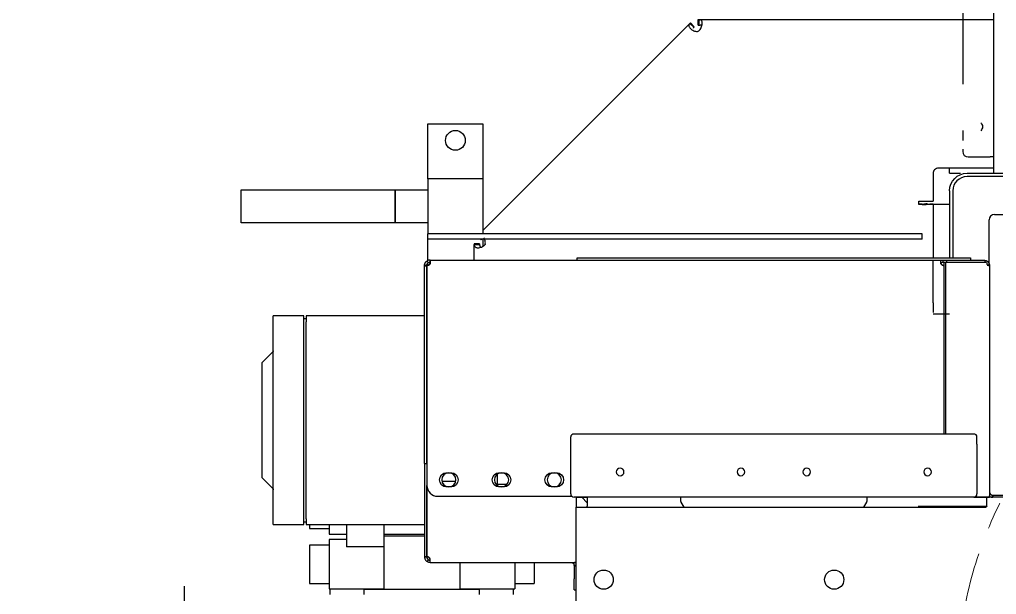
# Model space of a CAD drawing. Header units: millimetres. Extents: x 10462777 to 22643323, y 453826 to 1389191.
# Drawn here: x 11289886 to 11290776, y 584356 to 584879 of the extents above; entities that cross this region are included whole.
import ezdxf

# ---------------------------------------------------------------- set-up
doc = ezdxf.new("R2010")
doc.units = ezdxf.units.MM
doc.header["$LTSCALE"] = 200
doc.header["$MEASUREMENT"] = 0
for name, pattern in [('CENTER', [2, 1.25, -0.25, 0.25, -0.25]), ('CENTER2', [1.125, 0.75, -0.125, 0.125, -0.125]), ('PHANTOM', [2.5, 1.25, -0.25, 0.25, -0.25, 0.25, -0.25])]:
    doc.linetypes.add(name, pattern=pattern)
doc.layers.get('0').update_dxf_attribs({"linetype": 'CONTINUOUS'})
for name, color, linetype in [('1', 1, 'CENTER'), ('2', 2, 'CONTINUOUS'), ('CL', 3, 'CONTINUOUS'), ('DV1_DEFAULT', 7, 'CONTINUOUS')]:
    doc.layers.add(name, color=color, linetype=linetype)
doc.layers.add('LAYOUT', color=8, linetype='CONTINUOUS', lineweight=25)

# ---------------------------------------------------------------- blocks, each defined once
blk = doc.blocks.new('A$C50966F99')
for p, q in [((-174.5, 6), (-175, 5.5)), ((-175, 5.5), (-175, -5.5)), ((-174.5, 6), (174.5, 6)), ((-174.5, -6), (-174.5, 6)), ((175, 5.5), (174.5, 6)), ((174.5, -6), (174.5, 6)), ((175, 5.5), (175, -5.5)), ((-174.5, -6), (-175, -5.5)), ((174.5, -6), (-174.5, -6)), ((175, -5.5), (174.5, -6))]:
    blk.add_line(p, q)
at = {"layer": 'CL'}
blk.add_line((-200, 0), (200, 0), dxfattribs=at)
blk = doc.blocks.new('A$C3EBB01AA')
blk.add_blockref('A$C50966F99', (0, -16))
blk = doc.blocks.new('r710ic')
at = {"layer": 'DV1_DEFAULT', "color": 3, "linetype": 'CENTER2', "lineweight": 0}
blk.add_circle((272041.37, 104232.63), 367.64, dxfattribs=at)
at = {"layer": 'LAYOUT', "color": 3}
blk.add_circle((272041.37, 104232.63), 2050.12, dxfattribs=at)
blk = doc.blocks.new('A$C7DA30AB0')
at = {"layer": 'LAYOUT', "color": 6, "linetype": 'PHANTOM'}
blk.add_circle((3030.45, 3025.99, 0), 2693.02, dxfattribs=at)

msp = doc.modelspace()

# ---------------------------------------------------------------- linework, layer by layer
at = {"layer": '1', "color": 252, "linetype": 'Continuous'}
for p, q in [((11290257.86021, 584784.44316, 0), (11290307.86092, 584784.44316, 0)), ((11290257.86021, 584734.44089, 0), (11290257.86021, 584784.44316, 0)), ((11290307.86092, 584784.44316, 0), (11290307.86092, 584734.44089, 0)), ((11290257.86021, 584734.44245, 0), (11290257.86021, 584684.44174, 0)), ((11290307.86092, 584734.44245, 0), (11290257.86021, 584734.44245, 0)), ((11290307.86092, 584734.44245, 0), (11290307.86092, 584684.44174, 0)), ((11290087.8578, 584694.44188, 0), (11290087.8578, 584724.44231, 0)), ((11290087.8578, 584724.44231, 0), (11290227.85978, 584724.44231, 0)), ((11290087.8578, 584694.44188, 0), (11290087.8578, 584724.44231, 0)), ((11290227.85978, 584724.44231, 0), (11290227.85978, 584694.44188, 0)), ((11290227.85978, 584694.44188, 0), (11290227.85978, 584724.44231, 0)), ((11290227.85978, 584724.44231, 0), (11290257.86021, 584724.44231, 0)), ((11290257.86021, 584724.44231, 0), (11290257.86021, 584694.44188, 0)), ((11290227.85978, 584694.44188, 0), (11290087.8578, 584694.44188, 0)), ((11290257.86021, 584694.44188, 0), (11290227.85978, 584694.44188, 0)), ((11290257.86021, 584679.44167, 0), (11290257.86021, 584684.44174, 0)), ((11290707.8666, 584684.44174, 0), (11290257.86021, 584684.44174, 0)), ((11290307.86092, 584684.44174, 0), (11290257.86021, 584684.44174, 0)), ((11290707.8666, 584679.44167, 0), (11290707.8666, 584684.44174, 0)), ((11290707.8666, 584679.44167, 0), (11290257.86021, 584679.44167, 0)), ((11290257.86021, 584660.05389, 0), (11290257.86021, 584679.44167, 0)), ((11290307.86092, 584679.44167, 0), (11290307.86092, 584672.92361, 0)), ((11290257.86021, 584655.49289, 0), (11290257.86021, 584657.75464, 0))]:
    msp.add_line(p, q, dxfattribs=at)
at = {"layer": '1', "color": 124, "linetype": 'Continuous'}
for p, q in [((11290392.86213, 584444.43833, 0), (11290397.8622, 584444.43833, 0)), ((11290397.8622, 584444.43833, 0), (11290402.86391, 584444.43833, 0)), ((11290402.86227, 584439.43826, 0), (11290397.8622, 584444.43833, 0)), ((11290487.96189, 584444.43833, 0), (11290402.86227, 584444.43833, 0)), ((11290402.86227, 584444.43833, 0), (11290402.86227, 584436.28822, 0)), ((11290704.36655, 584444.43833, 0), (11290657.76441, 584444.43833, 0)), ((11290766.86744, 584444.43833, 0), (11290704.36655, 584444.43833, 0)), ((11290766.86744, 584436.28822, 0), (11290766.86744, 584444.43833, 0)), ((11290910.3772, 584444.43833, 0), (11290766.86744, 584444.43833, 0)), ((11290392.86213, 584341.73464, 0), (11290392.86213, 584435.48821, 0)), ((11290392.86213, 584435.48821, 0), (11290766.06743, 584435.48821, 0)), ((11290402.86227, 584435.48821, 0), (11290402.86227, 584436.28822, 0)), ((11290704.36655, 584436.28822, 0), (11290766.86744, 584436.28822, 0))]:
    msp.add_line(p, q, dxfattribs=at)
at = {"layer": '1', "color": 252, "linetype": 'Continuous'}
msp.add_circle((11290282.86057, 584769.44295, 0), 9.00013, dxfattribs=at)
at = {"layer": '1', "color": 124, "linetype": 'Continuous'}
for centre in [(11290417.86248, 584369.43727, 0), (11290627.86547, 584369.43727, 0)]:
    msp.add_circle(centre, 8.75012, dxfattribs=at)
at = {"layer": '1', "color": 124, "linetype": 'Continuous', "extrusion": (0, 0, -1)}
msp.add_arc((-11290766.06743, 584436.28822, 0), 0.80001, 180, 270, dxfattribs=at)
at = {"layer": '2', "color": 252, "linetype": 'Continuous'}
for p, q in [((11290744.86713, 585434.32989, 0), (11290744.86713, 584820.45086, 0)), ((11290772.86753, 585439.32996, 0), (11290772.86753, 584739.45127, 0)), ((11290744.86713, 584778.45261, 0), (11290744.86713, 584769.44545, 0)), ((11290744.86713, 584761.4508, 0), (11290744.86713, 584759.3203, 0)), ((11290749.8672, 584754.32023, 0), (11290769.86748, 584754.32023, 0)), ((11290772.86753, 584754.32023, 0), (11290769.86748, 584754.32023, 0)), ((11290732.86696, 584739.44252, 0), (11290732.86696, 584744.10806, 0)), ((11290732.86696, 584739.44252, 0), (11290742.8671, 584739.44252, 0)), ((11290748.86718, 584739.44252, 0), (11290897.87674, 584739.44252, 0)), ((11290897.87674, 584736.44248, 0), (11290748.86718, 584736.44248, 0)), ((11290732.86696, 584723.4423, 0), (11290732.86696, 584662.41618, 0)), ((11290735.867, 584723.4423, 0), (11290735.867, 584662.41521, 0)), ((11290717.86674, 584711.44212, 0), (11290732.86696, 584711.44212, 0)), ((11290717.86674, 584711.44212, 0), (11290717.86674, 584701.44198, 0)), ((11290717.86674, 584701.44198, 0), (11290717.86674, 584662.41643, 0)), ((11290773.86754, 584701.94199, 0), (11290836.04461, 584701.94199, 0)), ((11290768.86747, 584655.84759, 0), (11290768.86747, 584696.94192, 0)), ((11290257.06906, 584659.64697, 0), (11290258.13537, 584657.95487, 0)), ((11290259.73479, 584660.41684, 0), (11290727.00843, 584660.41684, 0)), ((11290259.73479, 584660.41684, 0), (11290259.73479, 584659.6504, 0)), ((11290259.73479, 584657.95695, 0), (11290259.73479, 584659.6504, 0)), ((11290393.86214, 584660.41684, 0), (11290393.86214, 584662.41687, 0)), ((11290393.86214, 584662.41687, 0), (11290396.20532, 584662.41687, 0)), ((11290396.20532, 584662.41687, 0), (11290421.51939, 584662.41687, 0)), ((11290421.51939, 584662.41687, 0), (11290427.17632, 584662.41687, 0)), ((11290427.17632, 584662.41687, 0), (11290718.55305, 584662.41687, 0)), ((11290717.86674, 584621.44085, 0), (11290717.86674, 584660.4664, 0)), ((11290718.55305, 584662.41687, 0), (11290724.20998, 584662.41687, 0)), ((11290724.20998, 584662.41687, 0), (11290749.52405, 584662.41687, 0)), ((11290727.00843, 584658.41681, 0), (11290727.00843, 584660.41684, 0)), ((11290727.00843, 584660.41684, 0), (11290729.98824, 584660.41684, 0)), ((11290727.00843, 584658.41681, 0), (11290729.98824, 584658.41681, 0)), ((11290729.19621, 584658.29137, 0), (11290727.78198, 584658.29137, 0)), ((11290727.78198, 584658.29137, 0), (11290727.78198, 584655.29043, 0)), ((11290766.6734, 584658.29137, 0), (11290729.19621, 584658.29137, 0)), ((11290729.19621, 584658.29137, 0), (11290729.19621, 584502.04081, 0)), ((11290729.98824, 584660.41684, 0), (11290729.98824, 584658.41681, 0)), ((11290729.98824, 584660.41684, 0), (11290764.99609, 584660.41684, 0)), ((11290729.98824, 584658.41681, 0), (11290764.99609, 584658.41681, 0)), ((11290732.86696, 584658.41487, 0), (11290732.86696, 584658.29112, 0)), ((11290735.867, 584658.41268, 0), (11290735.867, 584658.28799, 0)), ((11290749.52405, 584662.41687, 0), (11290751.86723, 584662.41687, 0)), ((11290751.86723, 584662.41687, 0), (11290751.86723, 584660.41684, 0)), ((11290764.99609, 584660.41684, 0), (11290764.99609, 584658.41681, 0)), ((11290256.73475, 584655.41677, 0), (11290254.73472, 584655.41677, 0)), ((11290254.73472, 584655.30176, 0), (11290254.73472, 584655.41677, 0)), ((11290254.73472, 584475.28877, 0), (11290254.73472, 584655.30176, 0)), ((11290254.73472, 584655.30176, 0), (11290256.73475, 584655.30176, 0)), ((11290256.73475, 584655.30176, 0), (11290256.73475, 584655.41677, 0)), ((11290256.73475, 584475.28877, 0), (11290256.73475, 584655.30176, 0)), ((11290256.8602, 584655.30176, 0), (11290256.8602, 584455.28849, 0)), ((11290727.86689, 584502.04113, 0), (11290727.86689, 584655.29133, 0)), ((11290769.24292, 584655.41677, 0), (11290769.18052, 584655.41677, 0)), ((11290769.24292, 584655.41677, 0), (11290769.24292, 584444.53833, 0)), ((11290717.86674, 584621.44085, 0), (11290717.86674, 584612.78055, 0)), ((11290144.90861, 584609.54068, 0), (11290116.90821, 584609.54068, 0)), ((11290116.90821, 584514.53933, 0), (11290116.90821, 584609.54068, 0)), ((11290144.90861, 584514.53933, 0), (11290144.90861, 584609.54068, 0)), ((11290146.90863, 584607.04064, 0), (11290144.90861, 584607.04064, 0)), ((11290254.73392, 584609.54068, 0), (11290146.90863, 584609.54068, 0)), ((11290146.90863, 584609.54068, 0), (11290146.90863, 584604.24503, 0)), ((11290146.90863, 584569.86783, 0), (11290146.90863, 584604.24503, 0)), ((11290256.8602, 584609.54068, 0), (11290256.73457, 584609.54068, 0)), ((11290717.86674, 584611.4407, 0), (11290732.86696, 584611.4407, 0)), ((11290116.32241, 584576.45442, 0), (11290106.90807, 584567.04007, 0)), ((11290146.90863, 584541.53971, 0), (11290146.90863, 584569.86783, 0)), ((11290106.90807, 584514.53933, 0), (11290106.90807, 584567.04007, 0)), ((11290146.90863, 584487.53894, 0), (11290146.90863, 584541.53971, 0)), ((11290106.90807, 584462.03858, 0), (11290106.90807, 584514.53933, 0)), ((11290116.90821, 584419.53798, 0), (11290116.90821, 584514.53933, 0)), ((11290144.90861, 584419.53798, 0), (11290144.90861, 584514.53933, 0)), ((11290146.90863, 584459.21083, 0), (11290146.90863, 584487.53894, 0)), ((11290254.73472, 584475.28877, 0), (11290256.73475, 584475.28877, 0)), ((11290254.73472, 584475.28877, 0), (11290254.73472, 584390.28756, 0)), ((11290256.73475, 584475.28877, 0), (11290256.73475, 584390.28756, 0)), ((11290106.90807, 584462.03858, 0), (11290116.32241, 584452.62423, 0)), ((11290274.86045, 584466.78865, 0), (11290278.86051, 584466.78865, 0)), ((11290322.86113, 584466.78865, 0), (11290326.86119, 584466.78865, 0)), ((11290370.86182, 584466.78865, 0), (11290374.86187, 584466.78865, 0)), ((11290146.90863, 584424.83363, 0), (11290146.90863, 584459.21083, 0)), ((11290256.8602, 584390.28756, 0), (11290256.8602, 584455.28825, 0)), ((11290278.86051, 584453.78847, 0), (11290274.86045, 584453.78847, 0)), ((11290326.86119, 584453.78847, 0), (11290322.86113, 584453.78847, 0)), ((11290374.86187, 584453.78847, 0), (11290370.86182, 584453.78847, 0)), ((11290266.86034, 584445.28834, 0), (11290388.87715, 584445.28834, 0)), ((11290392.86213, 584444.53728, 0), (11290392.86213, 584435.48805, 0)), ((11290417.86248, 584444.53911, 0), (11290417.86248, 584444.43833, 0)), ((11290487.96348, 584444.53833, 0), (11290487.96348, 584440.99191, 0)), ((11290657.76589, 584440.99191, 0), (11290657.76589, 584444.53833, 0)), ((11290727.86689, 584444.43833, 0), (11290727.86689, 584444.53911, 0)), ((11290754.8672, 584444.53833, 0), (11290767.77843, 584444.53833, 0)), ((11290767.77843, 584444.53833, 0), (11290769.24292, 584444.53833, 0)), ((11290768.86747, 584444.44614, 0), (11290768.86747, 584444.5399, 0)), ((11290772.24296, 584444.43836, 0), (11290772.24296, 584446.41292, 0)), ((11290772.24296, 584446.41292, 0), (11290772.3684, 584446.41292, 0)), ((11290772.3684, 584446.41292, 0), (11290772.3684, 584444.43836, 0)), ((11290772.3684, 584446.41292, 0), (11290784.36857, 584446.41292, 0)), ((11290488.23143, 584439.9919, 0), (11290490.83162, 584435.48824, 0)), ((11290654.89775, 584435.48824, 0), (11290657.49794, 584439.9919, 0)), ((11290116.90821, 584419.53798, 0), (11290144.90861, 584419.53798, 0)), ((11290144.90861, 584422.03801, 0), (11290146.90863, 584422.03801, 0)), ((11290146.90863, 584424.83363, 0), (11290146.90863, 584419.53798, 0)), ((11290146.90863, 584419.53798, 0), (11290254.73392, 584419.53798, 0)), ((11290256.73457, 584419.53798, 0), (11290256.85832, 584419.53798, 0)), ((11290254.73472, 584390.28756, 0), (11290256.73475, 584390.28756, 0)), ((11290254.73472, 584390.28756, 0), (11290254.73472, 584390.16212, 0)), ((11290256.73475, 584390.16212, 0), (11290254.73472, 584390.16212, 0)), ((11290256.73475, 584390.28756, 0), (11290256.73475, 584390.16212, 0)), ((11290258.16453, 584387.60584, 0), (11290257.11769, 584385.90166, 0)), ((11290259.73479, 584385.90489, 0), (11290259.73479, 584387.45789, 0)), ((11290259.73479, 584385.16205, 0), (11290259.73479, 584385.90487, 0)), ((11290259.73479, 584385.16205, 0), (11290392.86213, 584385.16205, 0)), ((11290392.8621, 584382.162, 0), (11290390.98754, 584382.162, 0)), ((11290390.98754, 584382.03656, 0), (11290390.98754, 584382.162, 0)), ((11290390.98754, 584382.03656, 0), (11290390.98754, 584370.03639, 0)), ((11290390.98754, 584382.03656, 0), (11290392.8621, 584382.03656, 0)), ((11290390.98754, 584360.03625, 0), (11290390.98754, 584370.03639, 0)), ((11290390.98754, 584360.03625, 0), (11290392.8621, 584360.03625, 0))]:
    msp.add_line(p, q, dxfattribs=at)
at = {"layer": '2', "color": 203, "linetype": 'Continuous'}
for p, q in [((11290504.06406, 584874.44444, 0), (11290504.06406, 584879.44451, 0)), ((11290504.06406, 584879.44451, 0), (11290504.82628, 584879.44451, 0)), ((11290504.82628, 584879.44451, 0), (11290772.86654, 584879.44451, 0)), ((11290504.82628, 584874.44444, 0), (11290504.82628, 584879.44451, 0)), ((11290307.86168, 584687.44255, 0), (11290496.40341, 584875.98427, 0)), ((11290496.40341, 584875.98427, 0), (11290496.89351, 584876.47437, 0)), ((11290499.93899, 584872.44869, 0), (11290496.40341, 584875.98427, 0)), ((11290500.42909, 584872.93879, 0), (11290496.89351, 584876.47437, 0)), ((11290499.93899, 584872.44869, 0), (11290500.42909, 584872.93879, 0)), ((11290504.06406, 584874.44444, 0), (11290504.82628, 584874.44444, 0)), ((11290717.86674, 584739.12009, 0), (11290717.86674, 584714.10025, 0)), ((11290772.86721, 584744.10799, 0), (11290722.86682, 584744.10799, 0)), ((11290704.86656, 584714.10025, 0), (11290717.86674, 584714.10025, 0)), ((11290704.86656, 584711.10752, 0), (11290704.86656, 584714.10025, 0)), ((11290707.8666, 584711.4563, 0), (11290704.86656, 584711.4563, 0)), ((11290707.8666, 584711.10752, 0), (11290704.86656, 584711.10752, 0)), ((11290711.40219, 584711.55846, 0), (11290714.93777, 584711.31183, 0)), ((11290712.86667, 584711.44212, 0), (11290717.86674, 584711.44212, 0)), ((11290304.86088, 584675.24126, 0), (11290299.86081, 584675.24126, 0)), ((11290299.86081, 584675.24126, 0), (11290299.86081, 584674.68283, 0)), ((11290299.86081, 584660.41604, 0), (11290299.86081, 584674.68283, 0)), ((11290299.86081, 584674.68283, 0), (11290304.86088, 584674.68283, 0)), ((11290304.86088, 584675.24126, 0), (11290304.86088, 584674.68283, 0)), ((11290306.36653, 584678.87623, 0), (11290305.80106, 584679.4417, 0)), ((11290306.863, 584679.37269, 0), (11290306.36653, 584678.87623, 0)), ((11290306.863, 584679.37269, 0), (11290306.794, 584679.44169, 0))]:
    msp.add_line(p, q, dxfattribs=at)
at = {"layer": '2', "color": 7, "linetype": 'Continuous'}
for p, q in [((11290387.86206, 584494.84535, 0), (11290387.86206, 584499.44072, 0)), ((11290754.86727, 584502.03883, 0), (11290390.8621, 584502.03883, 0)), ((11290757.86731, 584494.84535, 0), (11290757.86731, 584499.44072, 0)), ((11290387.86206, 584492.84532, 0), (11290387.86206, 584494.84535, 0)), ((11290387.86206, 584447.53838, 0), (11290387.86206, 584492.84532, 0)), ((11290757.86731, 584492.84532, 0), (11290757.86731, 584494.84535, 0)), ((11290757.86731, 584492.84532, 0), (11290757.86731, 584447.53838, 0)), ((11290754.86727, 584444.53833, 0), (11290390.8621, 584444.53833, 0))]:
    msp.add_line(p, q, dxfattribs=at)
at = {"layer": '2', "color": 60, "linetype": 'Continuous'}
for p, q in [((11290320.96111, 584465.48884, 0), (11290320.96111, 584455.08854, 0)), ((11290283.21836, 584458.93854, 0), (11290270.5016, 584458.93854, 0)), ((11290329.69098, 584455.9385, 0), (11290320.96111, 584455.9385, 0)), ((11290150.05868, 584419.53895, 0), (11290150.05868, 584415.93793, 0)), ((11290167.75893, 584419.53787, 0), (11290167.75893, 584410.93786, 0)), ((11290183.75916, 584419.53823, 0), (11290183.75916, 584399.25698, 0)), ((11290217.75964, 584419.53838, 0), (11290217.75964, 584408.93783, 0)), ((11290150.05868, 584415.93793, 0), (11290167.75893, 584415.93793, 0)), ((11290167.75893, 584410.93786, 0), (11290183.75994, 584410.93786, 0)), ((11290254.73459, 584408.93783, 0), (11290217.75964, 584408.93783, 0)), ((11290217.75964, 584408.93783, 0), (11290217.75964, 584388.15452, 0)), ((11290254.73454, 584410.43785, 0), (11290217.76089, 584410.43785, 0)), ((11290256.85928, 584408.93783, 0), (11290256.73385, 584408.93783, 0)), ((11290256.85918, 584410.43785, 0), (11290256.73449, 584410.43785, 0)), ((11290167.75893, 584400.93771, 0), (11290150.05868, 584400.93771, 0)), ((11290150.05868, 584400.93771, 0), (11290150.05868, 584365.93722, 0)), ((11290183.75916, 584405.93779, 0), (11290167.75893, 584405.93779, 0)), ((11290167.75893, 584405.93779, 0), (11290167.75893, 584360.93715, 0)), ((11290217.75964, 584399.25698, 0), (11290183.75916, 584399.25698, 0)), ((11290217.75964, 584388.15452, 0), (11290217.75964, 584378.72041, 0)), ((11290286.96062, 584385.1619, 0), (11290286.96062, 584378.72041, 0)), ((11290336.96133, 584385.16318, 0), (11290336.96133, 584360.93715, 0)), ((11290354.66159, 584385.16472, 0), (11290354.66159, 584365.93722, 0)), ((11290217.75964, 584378.72041, 0), (11290217.75964, 584360.43714, 0)), ((11290286.96062, 584378.72041, 0), (11290286.96062, 584360.43714, 0)), ((11290150.05868, 584365.93722, 0), (11290167.75893, 584365.93722, 0)), ((11290336.96133, 584365.93722, 0), (11290354.66159, 584365.93722, 0)), ((11290167.75893, 584360.93715, 0), (11290217.75964, 584360.93715, 0)), ((11290168.35894, 584360.93769, 0), (11290168.35894, 584355.9381, 0)), ((11290304.36087, 584360.43714, 0), (11290199.35938, 584360.43714, 0)), ((11290199.35938, 584360.43714, 0), (11290199.35938, 584355.93708, 0)), ((11290214.8596, 584360.93769, 0), (11290214.8596, 584360.43722, 0)), ((11290286.96062, 584360.93715, 0), (11290336.96133, 584360.93715, 0)), ((11290288.86065, 584360.93769, 0), (11290288.86065, 584360.43722, 0)), ((11290304.36087, 584360.43714, 0), (11290304.36087, 584355.93708, 0)), ((11290335.36131, 584360.93769, 0), (11290335.36131, 584355.9381, 0))]:
    msp.add_line(p, q, dxfattribs=at)
at = {"layer": '2', "color": 7, "linetype": 'Continuous', "extrusion": (0, 0, -1)}
for centre in [(-11290432.8627, 584467.53866, 0), (-11290542.86426, 584467.53866, 0), (-11290602.86511, 584467.53866, 0), (-11290712.86667, 584467.53866, 0)]:
    msp.add_circle(centre, 3.50005, dxfattribs=at)
at = {"layer": '2', "color": 252, "linetype": 'Continuous', "extrusion": (0, 0, -1)}
for centre in [(-11290276.86048, 584460.28856, 0), (-11290324.86116, 584460.28856, 0), (-11290372.86184, 584460.28856, 0)]:
    msp.add_circle(centre, 6.50009, dxfattribs=at)
for centre, radius, start, end in [((-11290757.86731, 584781.82062, 0), 5.00007, 132.49129384, 227.50872381), ((-11290748.86718, 584723.4423, 0), 16.00023, 0, 90), ((-11290256.8602, 584658.29137, 0), 2.98961, 254.05591275, 270), ((-11290727.86689, 584658.29137, 0), 3.00004, 270, 286.62741682), ((-11290114.90818, 584577.86865, 0), 2.00003, 180, 224.99999992), ((-11290274.86045, 584460.28856, 0), 6.50009, 270, 90), ((-11290278.86051, 584460.28856, 0), 6.50009, 90, 270), ((-11290322.86113, 584460.28856, 0), 6.50009, 270, 90), ((-11290326.86119, 584460.28856, 0), 6.50009, 90, 270), ((-11290370.86182, 584460.28856, 0), 6.50009, 270, 90), ((-11290374.86187, 584460.28856, 0), 6.50009, 90, 270), ((-11290114.90818, 584451.21, 0), 2.00003, 135.00000008, 180)]:
    msp.add_arc(centre, radius, start, end, dxfattribs=at)
at = {"layer": '2', "color": 252, "linetype": 'Continuous'}
for centre, radius, start, end in [((11290749.8672, 584759.3203, 0), 5.00007, 180, 270), ((11290748.86718, 584723.4423, 0), 13.00018, 90, 180), ((11290773.86754, 584696.94192, 0), 5.00007, 90, 180), ((11290259.73479, 584655.41677, 0), 5.00007, 90, 122.21783719), ((11290259.73479, 584655.41677, 0), 3.00004, 90, 122.21796788), ((11290764.24285, 584655.41677, 0), 5.00007, 0, 3.79487182), ((11290266.86034, 584455.28849, 0), 10.00014, 180, 270), ((11290489.96351, 584440.99191, 0), 2.00003, 180, 210.00000006), ((11290655.76586, 584440.99191, 0), 2.00003, 329.99999994, 0), ((11290256.8602, 584387.28752, 0), 3.00004, 73.37258318, 90), ((11290259.73479, 584390.16212, 0), 5.00007, 238.4385327, 270), ((11290259.73479, 584390.16212, 0), 3.00004, 238.4385327, 270)]:
    msp.add_arc(centre, radius, start, end, dxfattribs=at)
at = {"layer": '2', "color": 7, "linetype": 'Continuous'}
for centre, start, end in [((11290390.8621, 584447.53838, 0), 180, 270), ((11290754.86727, 584447.53838, 0), 270, 0)]:
    msp.add_arc(centre, 3.00004, start, end, dxfattribs=at)
at = {"layer": '2', "color": 203, "linetype": 'Continuous'}
for centre, major_axis, ratio, end_param in [((11290722.86682, 584739.12009, 0), (-5.00007, 0), 0.99756405, 6.283185307), ((11290707.8666, 584711.80509, 0), (5.00007, 0), 0.069756474, 5.497787144), ((11290707.8666, 584711.80509, 0), (10.00014, 0), 0.069756474, 5.497787144)]:
    msp.add_ellipse(centre, major_axis=major_axis, ratio=ratio, start_param=4.71238898, end_param=end_param, dxfattribs=at)
at = {"layer": '2', "color": 252, "linetype": 'Continuous'}
msp.add_ellipse((11290768.79475, 584658.29137, 0), major_axis=(0, -3.00004), ratio=0.707106781, start_param=4.71238898, end_param=5.783564331, dxfattribs=at)
at = {"layer": '2', "color": 7, "linetype": 'Continuous'}
for centre, start_param, end_param in [((11290390.8621, 584499.44072, 0), 4.71238898, 6.283185307), ((11290754.86727, 584499.44072, 0), 3.141592654, 4.71238898)]:
    msp.add_ellipse(centre, major_axis=(-3.00004, 0), ratio=0.866025404, start_param=start_param, end_param=end_param, dxfattribs=at)
at = {"layer": '2', "color": 203, "linetype": 'Continuous'}
for points, knots in [([(11290504.00587, 584868.7468, 0), (11290504.45678, 584869.00818, 0), (11290504.88522, 584869.35811, 0), (11290505.67181, 584870.20521, 0), (11290506.03003, 584870.70267, 0), (11290506.65142, 584871.80162, 0), (11290506.91426, 584872.40233, 0), (11290507.33101, 584873.63167, 0), (11290507.48493, 584874.25975, 0), (11290507.67064, 584875.46316, 0), (11290507.70234, 584876.03705, 0), (11290507.64522, 584877.06181, 0), (11290507.55641, 584877.51222, 0), (11290507.26008, 584878.25695, 0), (11290507.05272, 584878.55114, 0), (11290506.53599, 584878.99521, 0), (11290506.22648, 584879.1456, 0), (11290505.87442, 584879.24486, 0)], [0, 0, 0, 0, 0.125, 0.125, 0.25, 0.25, 0.375, 0.375, 0.5, 0.5, 0.625, 0.625, 0.75, 0.75, 0.875, 0.875, 1, 1, 1, 1]), ([(11290504.82628, 584879.44451, 0), (11290504.8548, 584879.44404, 0), (11290504.91158, 584879.4431, 0), (11290505.00273, 584879.43571, 0), (11290505.09771, 584879.42426, 0), (11290505.1969, 584879.40861, 0), (11290505.30855, 584879.38755, 0), (11290505.43388, 584879.3603, 0), (11290505.57446, 584879.32609, 0), (11290505.72024, 584879.2879, 0), (11290505.82327, 584879.25914, 0), (11290505.87442, 584879.24486, 0)], [0, 0, 0, 0, 0.104441729, 0.207975473, 0.310567061, 0.412184887, 0.512800033, 0.637115867, 0.759778631, 0.880749945, 1, 1, 1, 1]), ([(11290495.7686, 584874.98691, 0), (11290495.606, 584874.66565, 0), (11290495.50576, 584874.33548, 0), (11290495.46466, 584873.64671, 0), (11290495.52397, 584873.28777, 0), (11290495.81853, 584872.54801, 0), (11290496.05377, 584872.16743, 0), (11290496.68218, 584871.40904, 0), (11290497.07509, 584871.03153, 0), (11290497.97938, 584870.32319, 0), (11290498.48992, 584869.99312, 0), (11290499.57175, 584869.4218, 0), (11290500.14271, 584869.18085, 0), (11290501.28994, 584868.82566, 0), (11290501.86554, 584868.71168, 0), (11290502.97553, 584868.62357, 0), (11290503.5101, 584868.64933, 0), (11290504.00582, 584868.74678, 0)], [0, 0, 0, 0, 0.125, 0.125, 0.25, 0.25, 0.375, 0.375, 0.5, 0.5, 0.625, 0.625, 0.75, 0.75, 0.875, 0.875, 1, 1, 1, 1]), ([(11290499.93899, 584872.44869, 0), (11290499.91351, 584872.42253, 0), (11290499.86226, 584872.36993, 0), (11290499.78302, 584872.28028, 0), (11290499.70142, 584872.18276, 0), (11290499.61724, 584872.07696, 0), (11290499.53041, 584871.96354, 0), (11290499.44077, 584871.84277, 0), (11290499.34839, 584871.7155, 0), (11290499.2848, 584871.62617, 0), (11290499.25283, 584871.58125, 0)], [0, 0, 0, 0, 0.120189808, 0.241676037, 0.364510549, 0.488734317, 0.614378938, 0.741465261, 0.870005109, 1, 1, 1, 1]), ([(11290507.32426, 584873.75952, 0), (11290507.29768, 584873.78671, 0), (11290507.20954, 584873.86917, 0), (11290507.03886, 584873.99139, 0), (11290506.79705, 584874.11405, 0), (11290506.52096, 584874.21277, 0), (11290506.21412, 584874.29094, 0), (11290505.98855, 584874.32658, 0), (11290505.87442, 584874.34462, 0)], [0, 0, 0, 0, 0.08121417, 0.256583617, 0.43591893, 0.619497368, 0.807490775, 1, 1, 1, 1]), ([(11290712.86667, 584711.44212, 0), (11290712.86667, 584711.44954, 0), (11290712.83444, 584711.45696, 0), (11290712.70675, 584711.47268, 0), (11290712.6113, 584711.48098, 0), (11290712.36083, 584711.49929, 0), (11290712.20582, 584711.50931, 0), (11290711.8422, 584711.53184, 0), (11290711.63359, 584711.54436, 0), (11290711.40219, 584711.55846, 0)], [0, 0, 0, 0, 0.25, 0.25, 0.5, 0.5, 0.75, 0.75, 1, 1, 1, 1]), ([(11290717.86674, 584711.44212, 0), (11290717.86674, 584711.41131, 0), (11290717.60647, 584711.38053, 0), (11290716.60459, 584711.33279, 0), (11290715.86338, 584711.3159, 0), (11290714.93777, 584711.31183, 0)], [0, 0, 0, 0, 0.5, 0.5, 1, 1, 1, 1]), ([(11290300.17666, 584673.46392, 0), (11290300.15852, 584673.51294, 0), (11290300.12199, 584673.6116, 0), (11290300.07208, 584673.75201, 0), (11290300.02594, 584673.8879, 0), (11290299.98447, 584674.01848, 0), (11290299.94501, 584674.15436, 0), (11290299.90988, 584674.29344, 0), (11290299.8822, 584674.43313, 0), (11290299.86423, 584674.56435, 0), (11290299.86195, 584674.6432, 0), (11290299.86081, 584674.68283, 0)], [0, 0, 0, 0, 0.094951981, 0.191134384, 0.288514555, 0.387054793, 0.486712613, 0.612782129, 0.74042611, 0.869537385, 1, 1, 1, 1]), ([(11290300.17666, 584673.46392, 0), (11290300.29617, 584673.14319, 0), (11290300.46261, 584672.85684, 0), (11290300.91418, 584672.36839, 0), (11290301.19957, 584672.1662, 0), (11290301.8929, 584671.86107, 0), (11290302.30065, 584671.75828, 0), (11290303.21231, 584671.65696, 0), (11290303.71592, 584671.65845, 0), (11290304.76963, 584671.76902, 0), (11290305.31884, 584671.87805, 0), (11290306.40391, 584672.19452, 0), (11290306.93941, 584672.40195, 0), (11290307.93955, 584672.9044, 0), (11290308.40361, 584673.19919, 0), (11290309.22167, 584673.85557, 0), (11290309.5758, 584674.21721, 0), (11290309.86097, 584674.60193, 0)], [0, 0, 0, 0, 0.125, 0.125, 0.25, 0.25, 0.375, 0.375, 0.5, 0.5, 0.625, 0.625, 0.75, 0.75, 0.875, 0.875, 1, 1, 1, 1]), ([(11290305.0188, 584673.55089, 0), (11290304.97285, 584673.7851, 0), (11290304.93309, 584673.99876, 0), (11290304.87707, 584674.37813, 0), (11290304.86088, 584674.54382, 0), (11290304.86088, 584674.68283, 0)], [0, 0, 0, 0, 0.5, 0.5, 1, 1, 1, 1]), ([(11290309.86097, 584674.60193, 0), (11290310.01835, 584675.09408, 0), (11290310.09448, 584675.63771, 0), (11290310.08833, 584676.78779, 0), (11290310.00588, 584677.39453, 0), (11290309.69683, 584678.62179, 0), (11290309.4706, 584679.24146, 0), (11290309.0702, 584680.10688, 0), (11290308.93419, 584680.37343, 0), (11290308.79048, 584680.63096, 0)], [0, 0, 0, 0, 0.289109822, 0.289109822, 0.578221036, 0.578221036, 0.86733225, 0.86733225, 1, 1, 1, 1]), ([(11290305.0188, 584673.55089, 0), (11290305.03064, 584673.49377, 0), (11290305.05415, 584673.38024, 0), (11290305.09644, 584673.21844, 0), (11290305.144, 584673.06463, 0), (11290305.19759, 584672.91957, 0), (11290305.25731, 584672.78339, 0), (11290305.32337, 584672.65641, 0), (11290305.39593, 584672.53888, 0), (11290305.47509, 584672.43108, 0), (11290305.5609, 584672.33328, 0), (11290305.65336, 584672.24577, 0), (11290305.75245, 584672.16882, 0), (11290305.85699, 584672.10328, 0), (11290305.93061, 584672.0667, 0), (11290305.96781, 584672.05042, 0)], [0, 0, 0, 0, 0.082607341, 0.164173982, 0.244720035, 0.324268878, 0.402848165, 0.480490898, 0.557236539, 0.633132161, 0.708233621, 0.782606741, 0.856326051, 0.929468333, 1, 1, 1, 1])]:
    msp.add_open_spline(points, degree=3, knots=knots, dxfattribs=at)
for points, degree in [([(11290496.40341, 584875.98427, 0), (11290496.18693, 584875.76779, 0), (11290495.98575, 584875.41593, 0), (11290495.7686, 584874.98691, 0)], 3), ([(11290504.82628, 584874.44444, 0), (11290505.10803, 584874.44444, 0), (11290505.46214, 584874.40274, 0), (11290505.87442, 584874.34462, 0)], 3), ([(11290504.0059, 584869.0956, 0), (11290504.0059, 584868.74682, 0)], 1), ([(11290309.86096, 584674.95072, 0), (11290309.86096, 584674.83445, 0), (11290309.86096, 584674.71818, 0), (11290309.86096, 584674.60191, 0)], 3)]:
    msp.add_open_spline(points, degree=degree, dxfattribs=at)
at = {"layer": '2', "color": 252, "linetype": 'Continuous'}
for points, knots in [([(11290254.73472, 584655.41677, 0), (11290254.73474, 584655.42651, 0), (11290254.73477, 584655.44605, 0), (11290254.73507, 584655.4785, 0), (11290254.73561, 584655.51329, 0), (11290254.73647, 584655.55062, 0), (11290254.73768, 584655.59037, 0), (11290254.73932, 584655.63253, 0), (11290254.74143, 584655.67705, 0), (11290254.74409, 584655.72388, 0), (11290254.74734, 584655.77297, 0), (11290254.75127, 584655.8243, 0), (11290254.75592, 584655.87779, 0), (11290254.76138, 584655.93341, 0), (11290254.7677, 584655.99111, 0), (11290254.77496, 584656.05083, 0), (11290254.78323, 584656.11251, 0), (11290254.79257, 584656.1761, 0), (11290254.80306, 584656.24155, 0), (11290254.81477, 584656.30879, 0), (11290254.82777, 584656.37775, 0), (11290254.84212, 584656.44838, 0), (11290254.8579, 584656.5206, 0), (11290254.87517, 584656.59435, 0), (11290254.894, 584656.66955, 0), (11290254.91446, 584656.74613, 0), (11290254.93661, 584656.82402, 0), (11290254.96051, 584656.90311, 0), (11290254.98621, 584656.98332, 0), (11290255.01376, 584657.06452, 0), (11290255.04321, 584657.1466, 0), (11290255.07458, 584657.22945, 0), (11290255.10793, 584657.31297, 0), (11290255.14327, 584657.39704, 0), (11290255.18064, 584657.48155, 0), (11290255.22006, 584657.56639, 0), (11290255.26155, 584657.65145, 0), (11290255.30511, 584657.73661, 0), (11290255.35075, 584657.82176, 0), (11290255.39847, 584657.9068, 0), (11290255.44828, 584657.9916, 0), (11290255.50015, 584658.07606, 0), (11290255.55407, 584658.16006, 0), (11290255.61003, 584658.24351, 0), (11290255.668, 584658.32629, 0), (11290255.72793, 584658.4083, 0), (11290255.78981, 584658.48944, 0), (11290255.85357, 584658.5696, 0), (11290255.91919, 584658.6487, 0), (11290255.98659, 584658.72664, 0), (11290256.05573, 584658.80333, 0), (11290256.12655, 584658.87868, 0), (11290256.21874, 584658.97281, 0), (11290256.334, 584659.08381, 0), (11290256.47413, 584659.20893, 0), (11290256.6182, 584659.32821, 0), (11290256.7657, 584659.44118, 0), (11290256.91583, 584659.54815, 0), (11290257.01806, 584659.61408, 0), (11290257.06906, 584659.64697, 0)], [0, 0, 0, 0, 0.013358824, 0.026795703, 0.040316197, 0.053925325, 0.067627591, 0.081427016, 0.095327158, 0.10933115, 0.12344172, 0.137661227, 0.151991684, 0.166434787, 0.180991943, 0.195664294, 0.210452744, 0.225357982, 0.240380509, 0.255520656, 0.27077861, 0.286154433, 0.301648085, 0.31725944, 0.332988307, 0.348834449, 0.364797598, 0.380876542, 0.397064672, 0.413358755, 0.429756092, 0.446253687, 0.462848273, 0.479536339, 0.496314157, 0.5131778, 0.530123168, 0.547146011, 0.564241946, 0.58140648, 0.598635027, 0.615922928, 0.633265468, 0.650657895, 0.668095434, 0.685573308, 0.703086752, 0.72063103, 0.738201451, 0.755793387, 0.773402287, 0.791023697, 0.808653272, 0.840733459, 0.872774783, 0.904750266, 0.936632008, 0.968391508, 1, 1, 1, 1]), ([(11290256.73475, 584655.41677, 0), (11290256.73475, 584655.48927, 0), (11290256.7369, 584655.60428, 0), (11290256.77033, 584655.90106, 0), (11290256.80208, 584656.08301, 0), (11290256.92401, 584656.48642, 0), (11290257.01483, 584656.70699, 0), (11290257.26619, 584657.13982, 0), (11290257.42681, 584657.35149, 0), (11290257.77331, 584657.69798, 0), (11290257.95153, 584657.83876, 0), (11290258.13538, 584657.95484, 0)], [0, 0, 0, 0, 0.205907787, 0.205907787, 0.411815574, 0.411815574, 0.61772336, 0.61772336, 0.823631147, 0.823631147, 1, 1, 1, 1]), ([(11290259.73479, 584659.6504, 0), (11290259.74757, 584659.61543, 0), (11290259.77318, 584659.54529, 0), (11290259.80249, 584659.43093, 0), (11290259.82526, 584659.30979, 0), (11290259.84078, 584659.18157, 0), (11290259.84923, 584659.04684, 0), (11290259.8505, 584658.90606, 0), (11290259.8446, 584658.75979, 0), (11290259.83148, 584658.60865, 0), (11290259.81113, 584658.45331, 0), (11290259.78364, 584658.2945, 0), (11290259.74913, 584658.13298, 0), (11290259.70771, 584657.9695, 0), (11290259.65948, 584657.80487, 0), (11290259.60454, 584657.63991, 0), (11290259.54301, 584657.47542, 0), (11290259.40951, 584657.15514, 0), (11290259.16494, 584656.69132, 0), (11290258.82305, 584656.24096, 0), (11290258.53364, 584655.9536, 0), (11290258.33371, 584655.78528, 0), (11290258.12451, 584655.63882, 0), (11290257.90814, 584655.51312, 0), (11290257.7565, 584655.44867, 0), (11290257.68144, 584655.41677, 0)], [0, 0, 0, 0, 0.033620315, 0.067414622, 0.101346982, 0.135380261, 0.169476614, 0.203597951, 0.237706404, 0.27176478, 0.305733907, 0.339576087, 0.37325686, 0.406741767, 0.439996824, 0.472989006, 0.505686771, 0.53806061, 0.663611964, 0.782429532, 0.828021088, 0.872496375, 0.915921525, 0.958384152, 1, 1, 1, 1]), ([(11290259.73479, 584657.95695, 0), (11290259.78854, 584657.8749, 0), (11290259.82358, 584657.7803, 0), (11290259.8556, 584657.56985, 0), (11290259.85259, 584657.45403, 0), (11290259.80791, 584657.20869, 0), (11290259.76625, 584657.07927, 0), (11290259.64659, 584656.81664, 0), (11290259.56858, 584656.68348, 0), (11290259.28349, 584656.29426, 0), (11290259.02549, 584656.04952, 0), (11290258.41248, 584655.65486, 0), (11290258.05767, 584655.50487, 0), (11290257.68144, 584655.41677, 0)], [0, 0, 0, 0, 0.125, 0.125, 0.25, 0.25, 0.375, 0.375, 0.5, 0.5, 0.75, 0.75, 1, 1, 1, 1]), ([(11290727.00843, 584655.41677, 0), (11290726.96134, 584655.43703, 0), (11290726.86656, 584655.4778, 0), (11290726.72874, 584655.55063, 0), (11290726.59346, 584655.632, 0), (11290726.46136, 584655.72246, 0), (11290726.33263, 584655.82144, 0), (11290726.20758, 584655.92865, 0), (11290726.08651, 584656.04369, 0), (11290725.96968, 584656.16618, 0), (11290725.8574, 584656.29568, 0), (11290725.74995, 584656.43174, 0), (11290725.64762, 584656.57386, 0), (11290725.5507, 584656.72152, 0), (11290725.4595, 584656.87416, 0), (11290725.37433, 584657.0311, 0), (11290725.29533, 584657.19153, 0), (11290725.22262, 584657.35464, 0), (11290725.1563, 584657.51959, 0), (11290725.09649, 584657.68558, 0), (11290725.0433, 584657.85176, 0), (11290724.99684, 584658.01731, 0), (11290724.95722, 584658.18142, 0), (11290724.92454, 584658.34327, 0), (11290724.89893, 584658.50211, 0), (11290724.8805, 584658.65719, 0), (11290724.86934, 584658.80782, 0), (11290724.86279, 584659.06196, 0), (11290724.89295, 584659.39323, 0), (11290725.00694, 584659.74736, 0), (11290725.19189, 584660.01851, 0), (11290725.41026, 584660.18284, 0), (11290725.62945, 584660.2787, 0), (11290725.8222, 584660.33424, 0), (11290726.03193, 584660.37244, 0), (11290726.25676, 584660.39666, 0), (11290726.49523, 584660.41012, 0), (11290726.74427, 584660.41616, 0), (11290726.9211, 584660.41662, 0), (11290727.00843, 584660.41684, 0)], [0, 0, 0, 0, 0.016273195, 0.032747874, 0.049445238, 0.066382158, 0.083571676, 0.101023497, 0.11874448, 0.136739093, 0.155009856, 0.173557743, 0.192382561, 0.211483309, 0.230858496, 0.250496802, 0.270380139, 0.2904947, 0.310824401, 0.331351302, 0.352056006, 0.372918011, 0.393916049, 0.415028397, 0.436233176, 0.457508641, 0.478833466, 0.500187025, 0.569368164, 0.63774708, 0.704585482, 0.769214304, 0.804968349, 0.839772067, 0.873620688, 0.906522163, 0.938505647, 0.96963113, 1, 1, 1, 1]), ([(11290727.00843, 584655.41677, 0), (11290726.70169, 584655.49186, 0), (11290726.41047, 584655.60866, 0), (11290725.88582, 584655.90749, 0), (11290725.65237, 584656.0897, 0), (11290725.26983, 584656.49232, 0), (11290725.12126, 584656.71185, 0), (11290724.91977, 584657.14226, 0), (11290724.86684, 584657.35256, 0), (11290724.86684, 584657.72368, 0), (11290724.91977, 584657.88355, 0), (11290725.12126, 584658.13432, 0), (11290725.26983, 584658.22528, 0), (11290725.65237, 584658.34793, 0), (11290725.88582, 584658.38023, 0), (11290726.41047, 584658.41445, 0), (11290726.70169, 584658.41681, 0), (11290727.00843, 584658.41681, 0)], [0, 0, 0, 0, 0.125, 0.125, 0.25, 0.25, 0.375, 0.375, 0.5, 0.5, 0.625, 0.625, 0.75, 0.75, 0.875, 0.875, 1, 1, 1, 1]), ([(11290765.55744, 584660.24094, 0), (11290765.56589, 584660.23863, 0), (11290765.60012, 584660.22921, 0), (11290765.66066, 584660.21185, 0), (11290765.7396, 584660.1878, 0), (11290765.81962, 584660.16197, 0), (11290765.90058, 584660.1343, 0), (11290765.9824, 584660.10476, 0), (11290766.06496, 584660.0733, 0), (11290766.14815, 584660.03989, 0), (11290766.23187, 584660.0045, 0), (11290766.316, 584659.96711, 0), (11290766.40045, 584659.92769, 0), (11290766.48508, 584659.88623, 0), (11290766.56981, 584659.84272, 0), (11290766.65451, 584659.79715, 0), (11290766.73907, 584659.74952, 0), (11290766.8234, 584659.69984, 0), (11290766.90737, 584659.64812, 0), (11290766.99089, 584659.59437, 0), (11290767.07384, 584659.53861, 0), (11290767.15612, 584659.48087, 0), (11290767.23763, 584659.42119, 0), (11290767.31828, 584659.3596, 0), (11290767.39796, 584659.29613, 0), (11290767.47658, 584659.23085, 0), (11290767.55405, 584659.16379, 0), (11290767.63028, 584659.09502, 0), (11290767.70519, 584659.0246, 0), (11290767.90982, 584658.82415, 0), (11290768.21932, 584658.47108, 0), (11290768.57344, 584657.9419, 0), (11290768.84458, 584657.40138, 0), (11290768.99231, 584656.99377, 0), (11290769.06931, 584656.72579, 0), (11290769.10594, 584656.58211, 0), (11290769.13699, 584656.44364, 0), (11290769.16292, 584656.31085, 0), (11290769.1842, 584656.18421, 0), (11290769.20131, 584656.06409, 0), (11290769.21468, 584655.95106, 0), (11290769.22498, 584655.84487, 0), (11290769.22964, 584655.77993, 0), (11290769.23195, 584655.7477, 0)], [0, 0, 0, 0, 0.004527019, 0.018310927, 0.032193162, 0.046168147, 0.060233107, 0.074385716, 0.088623401, 0.102943367, 0.117342614, 0.131817963, 0.146366069, 0.160983446, 0.175666482, 0.190411455, 0.205214551, 0.220071878, 0.234979487, 0.249933379, 0.264929524, 0.279963875, 0.295032384, 0.310131009, 0.325255737, 0.340402588, 0.355567637, 0.370747023, 0.385936963, 0.401133768, 0.497679427, 0.593105542, 0.686381796, 0.776574472, 0.802849364, 0.828762809, 0.854312881, 0.879498238, 0.90431851, 0.928774724, 0.952869758, 0.976608825, 1, 1, 1, 1]), ([(11290769.18052, 584655.41677, 0), (11290769.16956, 584655.40331, 0), (11290769.1476, 584655.37631, 0), (11290769.10465, 584655.345, 0), (11290769.05414, 584655.32031, 0), (11290768.99538, 584655.303, 0), (11290768.92866, 584655.29294, 0), (11290768.85413, 584655.29018, 0), (11290768.77208, 584655.29471, 0), (11290768.65333, 584655.31044, 0), (11290768.48838, 584655.3482, 0), (11290768.2919, 584655.41388, 0), (11290768.10865, 584655.48993, 0), (11290767.94647, 584655.56614, 0), (11290767.8342, 584655.62754, 0), (11290767.77843, 584655.65804, 0)], [0, 0, 0, 0, 0.062382394, 0.125105575, 0.188101911, 0.251302663, 0.314637801, 0.378035899, 0.441425327, 0.504734489, 0.630782521, 0.755674424, 0.838053141, 0.919539642, 1, 1, 1, 1]), ([(11290768.70736, 584445.87739, 0), (11290768.70737, 584445.87738, 0), (11290768.70739, 584445.87737, 0), (11290769.01664, 584445.56811, 0), (11290769.36715, 584445.30167, 0), (11290770.08449, 584444.88372, 0), (11290770.45039, 584444.7321, 0), (11290771.12141, 584444.52769, 0), (11290771.42509, 584444.47387, 0), (11290771.92315, 584444.41684, 0), (11290772.11783, 584444.41289, 0), (11290772.24296, 584444.41289, 0)], [0, 0, 0, 0, 0.000000288, 0.000000288, 0.250000216, 0.250000216, 0.500000144, 0.500000144, 0.750000072, 0.750000072, 1, 1, 1, 1]), ([(11290769.24292, 584449.41296, 0), (11290769.24293, 584449.40522, 0), (11290769.24297, 584449.38976, 0), (11290769.24329, 584449.36341, 0), (11290769.24388, 584449.33485, 0), (11290769.24484, 584449.30391, 0), (11290769.24623, 584449.27068, 0), (11290769.24811, 584449.23521, 0), (11290769.25058, 584449.19756, 0), (11290769.25369, 584449.15779, 0), (11290769.25755, 584449.11595, 0), (11290769.26223, 584449.0721, 0), (11290769.26781, 584449.02632, 0), (11290769.27438, 584448.97866, 0), (11290769.28203, 584448.9292, 0), (11290769.29084, 584448.87801, 0), (11290769.30089, 584448.82517, 0), (11290769.31228, 584448.77075, 0), (11290769.32508, 584448.71485, 0), (11290769.33938, 584448.65755, 0), (11290769.35525, 584448.59893, 0), (11290769.37277, 584448.5391, 0), (11290769.39203, 584448.47817, 0), (11290769.41306, 584448.41628, 0), (11290769.43592, 584448.35356, 0), (11290769.46067, 584448.29015, 0), (11290769.48734, 584448.22618, 0), (11290769.51596, 584448.1618, 0), (11290769.54656, 584448.09712, 0), (11290769.57916, 584448.0323, 0), (11290769.61377, 584447.96748, 0), (11290769.65038, 584447.90277, 0), (11290769.689, 584447.83833, 0), (11290769.72961, 584447.77429, 0), (11290769.77217, 584447.71077, 0), (11290769.81667, 584447.64792, 0), (11290769.86306, 584447.58584, 0), (11290769.91129, 584447.52468, 0), (11290769.96131, 584447.46453, 0), (11290770.01304, 584447.40553, 0), (11290770.06643, 584447.34777, 0), (11290770.19454, 584447.21622, 0), (11290770.41412, 584447.02404, 0), (11290770.73516, 584446.81029, 0), (11290771.06234, 584446.64753, 0), (11290771.31287, 584446.55784, 0), (11290771.48875, 584446.50845, 0), (11290771.60203, 584446.48146, 0), (11290771.70931, 584446.46013, 0), (11290771.80998, 584446.44379, 0), (11290771.90344, 584446.43174, 0), (11290771.98912, 584446.4233, 0), (11290772.06659, 584446.41781, 0), (11290772.13513, 584446.41463, 0), (11290772.19524, 584446.41311, 0), (11290772.22701, 584446.41298, 0), (11290772.24296, 584446.41292, 0)], [0, 0, 0, 0, 0.013792641, 0.027536964, 0.041230525, 0.054870751, 0.068454972, 0.081980461, 0.095444467, 0.108844256, 0.122177154, 0.135440578, 0.148632086, 0.161749417, 0.174790532, 0.187753665, 0.200637369, 0.213440562, 0.226162586, 0.238803251, 0.251362899, 0.263842456, 0.276240313, 0.288556201, 0.300793464, 0.312955377, 0.325045186, 0.337066133, 0.349021492, 0.360914604, 0.372748909, 0.384527984, 0.396255576, 0.40793564, 0.419572373, 0.431170254, 0.442734075, 0.45426898, 0.465780494, 0.477274563, 0.488757578, 0.500236405, 0.55761076, 0.615700534, 0.675079324, 0.736189055, 0.761224048, 0.786582907, 0.812266294, 0.838267298, 0.864573101, 0.891166546, 0.918027576, 0.94513459, 0.972465711, 1, 1, 1, 1]), ([(11290254.73472, 584390.16212, 0), (11290254.73472, 584390.00867, 0), (11290254.74009, 584389.75195, 0), (11290254.84097, 584389.08241, 0), (11290254.93942, 584388.66948, 0), (11290255.21247, 584388.01619, 0), (11290255.32404, 584387.79323, 0), (11290255.58943, 584387.35456, 0), (11290255.74326, 584387.13895, 0), (11290256.08768, 584386.73131, 0), (11290256.27817, 584386.53944, 0), (11290256.68371, 584386.19186, 0), (11290256.8987, 584386.03619, 0), (11290257.11769, 584385.90166, 0)], [0, 0, 0, 0, 0.25, 0.25, 0.5, 0.5, 0.625, 0.625, 0.75, 0.75, 0.875, 0.875, 1, 1, 1, 1]), ([(11290256.73475, 584390.16212, 0), (11290256.73477, 584390.1542, 0), (11290256.7348, 584390.1384, 0), (11290256.73514, 584390.11144, 0), (11290256.73576, 584390.08221, 0), (11290256.73677, 584390.0505, 0), (11290256.73822, 584390.01642, 0), (11290256.7402, 584389.98002, 0), (11290256.7428, 584389.94133, 0), (11290256.74609, 584389.90042, 0), (11290256.75016, 584389.85733, 0), (11290256.75512, 584389.81213, 0), (11290256.76104, 584389.76487, 0), (11290256.76802, 584389.71563, 0), (11290256.77616, 584389.66447, 0), (11290256.78555, 584389.61148, 0), (11290256.79627, 584389.55678, 0), (11290256.80843, 584389.50047, 0), (11290256.82209, 584389.44265, 0), (11290256.83735, 584389.38344, 0), (11290256.85427, 584389.32295, 0), (11290256.87294, 584389.26129, 0), (11290256.89343, 584389.1986, 0), (11290256.91579, 584389.13498, 0), (11290256.94009, 584389.07057, 0), (11290257.00903, 584388.89988, 0), (11290257.15192, 584388.61223, 0), (11290257.36236, 584388.31656, 0), (11290257.52199, 584388.13515, 0), (11290257.60536, 584388.04773, 0), (11290257.69219, 584387.96374, 0), (11290257.78213, 584387.88349, 0), (11290257.87479, 584387.80723, 0), (11290257.96975, 584387.73534, 0), (11290258.06653, 584387.66755, 0), (11290258.13181, 584387.62645, 0), (11290258.16453, 584387.60584, 0)], [0, 0, 0, 0, 0.023318987, 0.046559006, 0.069714091, 0.092778247, 0.115745522, 0.138610077, 0.161366262, 0.184008697, 0.206532352, 0.228932625, 0.251205436, 0.27334731, 0.295354288, 0.317223931, 0.33895562, 0.360548873, 0.382003423, 0.403319292, 0.424496877, 0.445537027, 0.466441132, 0.487211212, 0.507850005, 0.528361061, 0.648693756, 0.765961841, 0.7951105, 0.824221585, 0.853330484, 0.882471117, 0.911676325, 0.940978267, 0.970408826, 1, 1, 1, 1]), ([(11290259.73479, 584387.60777, 0), (11290259.74956, 584387.63081, 0), (11290259.77899, 584387.67675, 0), (11290259.81253, 584387.75323, 0), (11290259.83788, 584387.83474, 0), (11290259.85416, 584387.92156, 0), (11290259.86141, 584388.0132, 0), (11290259.8594, 584388.10925, 0), (11290259.84822, 584388.2092, 0), (11290259.82804, 584388.31248, 0), (11290259.79901, 584388.41853, 0), (11290259.76129, 584388.52673, 0), (11290259.71502, 584388.63645, 0), (11290259.66037, 584388.74703, 0), (11290259.59748, 584388.85778, 0), (11290259.52652, 584388.96804, 0), (11290259.44762, 584389.07711, 0), (11290259.36095, 584389.18432, 0), (11290259.22351, 584389.33693, 0), (11290259.0195, 584389.52628, 0), (11290258.73432, 584389.73457, 0), (11290258.41896, 584389.91319, 0), (11290258.07932, 584390.06155, 0), (11290257.83953, 584390.12841, 0), (11290257.71865, 584390.16212, 0)], [0, 0, 0, 0, 0.032951464, 0.065708679, 0.098311288, 0.130804044, 0.163237597, 0.195661351, 0.228113852, 0.260648202, 0.293312412, 0.32614893, 0.359195446, 0.392485751, 0.426050592, 0.459918537, 0.494116825, 0.528672185, 0.563611621, 0.6469583, 0.732449283, 0.819956369, 0.909235244, 1, 1, 1, 1]), ([(11290259.73479, 584385.90491, 0), (11290259.81717, 584386.10344, 0), (11290259.86024, 584386.34757, 0), (11290259.86024, 584386.9358, 0), (11290259.80731, 584387.28631, 0), (11290259.60582, 584388.00365, 0), (11290259.45726, 584388.36955, 0), (11290259.07472, 584389.04057, 0), (11290258.84126, 584389.34425, 0), (11290258.31661, 584389.84231, 0), (11290258.02536, 584390.03699, 0), (11290257.71865, 584390.16212, 0)], [0, 0, 0, 0, 0.184011742, 0.184011742, 0.388008807, 0.388008807, 0.592005871, 0.592005871, 0.796002936, 0.796002936, 1, 1, 1, 1]), ([(11290387.9875, 584385.16205, 0), (11290388.06259, 584385.16205, 0), (11290388.17939, 584385.15968, 0), (11290388.47822, 584385.12546, 0), (11290388.66043, 584385.09317, 0), (11290389.06305, 584384.97052, 0), (11290389.28258, 584384.87955, 0), (11290389.71299, 584384.62878, 0), (11290389.92329, 584384.46891, 0), (11290390.29441, 584384.0978, 0), (11290390.45428, 584383.88749, 0), (11290390.70505, 584383.45709, 0), (11290390.79601, 584383.23755, 0), (11290390.91866, 584382.83494, 0), (11290390.95096, 584382.65273, 0), (11290390.98518, 584382.35389, 0), (11290390.98754, 584382.23709, 0), (11290390.98754, 584382.162, 0)], [0, 0, 0, 0, 0.125, 0.125, 0.25, 0.25, 0.375, 0.375, 0.5, 0.5, 0.625, 0.625, 0.75, 0.75, 0.875, 0.875, 1, 1, 1, 1]), ([(11290391.52307, 584385.6976, 0), (11290391.52308, 584385.69759, 0), (11290391.67718, 584385.54348, 0), (11290391.96397, 584385.21631, 0), (11290392.31809, 584384.68714, 0), (11290392.54488, 584384.23502, 0), (11290392.65116, 584383.96731, 0), (11290392.68268, 584383.88123, 0)], [0, 0, 0, 0, 0.000006564, 0.292724504, 0.582048088, 0.864853483, 1, 1, 1, 1])]:
    msp.add_open_spline(points, degree=3, knots=knots, dxfattribs=at)
msp.add_open_spline([(11290769.23195, 584655.7477, 0), (11290767.23631, 584655.61533, 0)], degree=1, dxfattribs=at)

# ---------------------------------------------------------------- block references
at = {"ltscale": 10}
msp.add_blockref('A$C7DA30AB0', (11285684.40366, 580408.4363), dxfattribs=at)
at = {"rotation": 270}
msp.add_blockref('A$C3EBB01AA', (11290051.85563, 584163.58607), dxfattribs=at)
at = {"layer": 'LAYOUT', "color": 2, "rotation": 270}
msp.add_blockref('r710ic', (11186875.24796, 856316.46559, 0), dxfattribs=at)

doc.saveas('drawing.dxf')
